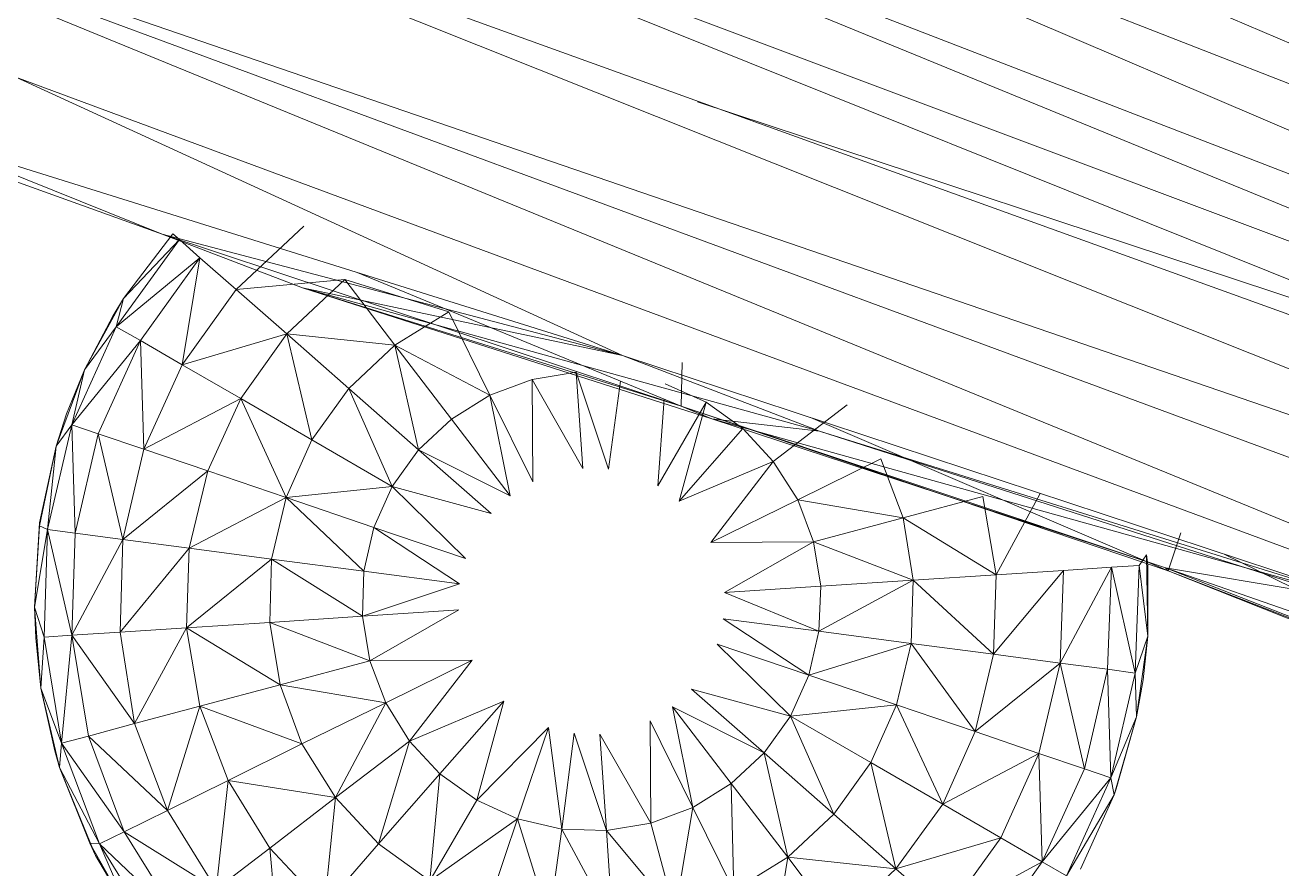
# Model space of a CAD drawing. Header units: millimetres. Extents: x -8591 to 7092, y -1621 to 14390.
# Drawn here: x -4434.81 to -4415.74, y 2803.08 to 2815.87 of the extents above; entities that cross this region are included whole.
import ezdxf

# ---------------------------------------------------------------- set-up
doc = ezdxf.new("R2010")
doc.units = ezdxf.units.MM
doc.layers.add('G-IMPT', color=8, linetype='Continuous', lineweight=9)
doc.layers.add('I-FURN', color=30, linetype='Continuous', lineweight=9)

# ---------------------------------------------------------------- blocks, each defined once
blk = doc.blocks.new('Artificial banana plant 1500mm - Family 4__C1-728657-Begane grond')
at = {"layer": 'G-IMPT'}
for p, q in [((14.912, 151.143), (-20.138, 166.085)), ((14.912, 151.143), (-20.138, 166.085)), ((-22.288, 165.704), (13.102, 150.568)), ((-22.288, 165.704), (13.102, 150.568)), ((-22.288, 165.704), (14.912, 151.143)), ((-22.288, 165.704), (14.912, 151.143)), ((-25.168, 165.354), (11.562, 150.31)), ((-25.168, 165.354), (11.562, 150.31)), ((-25.168, 165.354), (13.102, 150.568)), ((-25.168, 165.354), (13.102, 150.568)), ((-24.958, 164.003), (10.382, 149.819)), ((-24.958, 164.003), (10.382, 149.819)), ((-24.958, 164.003), (11.562, 150.31)), ((-24.958, 164.003), (11.562, 150.31)), ((-24.588, 162.443), (9.712, 148.764)), ((-24.588, 162.443), (9.712, 148.764)), ((-24.588, 162.443), (10.382, 149.819)), ((-24.588, 162.443), (10.382, 149.819)), ((7.112, 147.352), (-27.618, 161.586)), ((7.112, 147.352), (-27.618, 161.586)), ((-27.618, 161.586), (8.982, 148.055)), ((-27.618, 161.586), (8.982, 148.055)), ((-27.618, 161.586), (9.712, 148.764)), ((-27.618, 161.586), (9.712, 148.764)), ((-19.968, 155.827), (-27.478, 158.517)), ((-19.968, 155.827), (-27.478, 158.517)), ((-27.478, 158.517), (-12.988, 153.986)), ((-27.478, 158.517), (-12.988, 153.986)), ((-12.988, 153.986), (-22.188, 158.206)), ((-12.988, 153.986), (-22.188, 158.206)), ((-22.188, 158.206), (7.112, 147.352)), ((-22.188, 158.206), (7.112, 147.352)), ((8.382, 151.154), (-11.848, 157.831)), ((-23.853, 157.383), (-19.968, 155.827)), ((-23.853, 157.383), (-19.968, 155.827)), ((-19.808, 155.832), (-20.558, 154.848)), ((-20.558, 154.848), (-19.808, 155.832)), ((-19.968, 155.827), (-17.838, 155.012)), ((-19.968, 155.827), (-17.838, 155.012)), ((-12.098, 153.216), (-19.968, 155.827)), ((-12.098, 153.216), (-19.968, 155.827)), ((-19.968, 155.827), (-12.988, 153.986)), ((-19.968, 155.827), (-12.988, 153.986)), ((-19.808, 155.832), (-19.708, 155.746)), ((-18.848, 154.987), (-17.818, 155.948)), ((-20.668, 154.42), (-19.708, 155.746)), ((-20.558, 154.848), (-19.708, 155.746)), ((-19.398, 155.468), (-19.708, 155.746)), ((-19.398, 155.468), (-20.668, 154.42)), ((-19.398, 155.468), (-20.298, 154.21)), ((-19.398, 155.468), (-19.668, 153.844)), ((-19.398, 155.468), (-18.848, 154.987)), ((-17.01, 155.244), (-12.098, 153.216)), ((-17.01, 155.244), (-12.098, 153.216)), ((-18.848, 154.987), (-17.198, 155.138)), ((-18.078, 154.314), (-17.198, 155.138)), ((-11.628, 153.023), (-17.838, 155.012)), ((-11.628, 153.023), (-17.838, 155.012)), ((-12.098, 153.216), (-17.838, 155.012)), ((-12.098, 153.216), (-17.838, 155.012)), ((-17.838, 155.012), (-12.988, 153.986)), ((-17.838, 155.012), (-12.988, 153.986)), ((-17.838, 155.012), (-9.998, 152.835)), ((-17.838, 155.012), (-9.998, 152.835)), ((-15.618, 154.646), (-17.198, 155.138)), ((-17.198, 155.138), (-16.438, 154.139)), ((-20.558, 154.848), (-21.148, 153.766)), ((-20.718, 154.583), (-20.558, 154.848)), ((-20.558, 154.848), (-20.668, 154.42)), ((-18.848, 154.987), (-19.668, 153.844)), ((-18.848, 154.987), (-18.078, 154.314)), ((-15.618, 154.646), (-16.438, 154.139)), ((-15.618, 154.646), (-14.998, 153.383)), ((-20.718, 154.583), (-21.148, 153.766)), ((-20.668, 154.42), (-21.338, 152.934)), ((-21.148, 153.766), (-20.668, 154.42)), ((-20.668, 154.42), (-20.298, 154.21)), ((-19.668, 153.844), (-18.078, 154.314)), ((-18.078, 154.314), (-18.778, 153.333)), ((-18.078, 154.314), (-17.138, 153.484)), ((-18.078, 154.314), (-17.698, 152.705)), ((-18.078, 154.314), (-16.438, 154.139)), ((-20.298, 154.21), (-21.338, 152.934)), ((-20.298, 154.21), (-20.938, 152.799)), ((-20.298, 154.21), (-19.668, 153.844)), ((-20.298, 154.21), (-20.248, 152.564)), ((-17.138, 153.484), (-16.438, 154.139)), ((-16.078, 152.554), (-16.438, 154.139)), ((-14.998, 153.383), (-16.438, 154.139)), ((-16.438, 154.139), (-15.578, 153.021)), ((-12.988, 153.986), (-9.998, 152.835)), ((-12.988, 153.986), (-9.998, 152.835)), ((-12.988, 153.986), (7.112, 147.352)), ((-12.988, 153.986), (7.112, 147.352)), ((-12.078, 153.877), (-12.098, 153.216)), ((-12.078, 153.877), (-12.098, 153.216)), ((-21.148, 153.766), (-21.578, 152.608)), ((-21.418, 153.102), (-21.148, 153.766)), ((-21.148, 153.766), (-21.338, 152.934)), ((-19.668, 153.844), (-20.248, 152.564)), ((-19.668, 153.844), (-18.778, 153.333)), ((-13.688, 153.733), (-14.358, 153.623)), ((-13.198, 152.26), (-13.688, 153.733)), ((-13.688, 153.733), (-13.588, 152.272)), ((-17.138, 153.484), (-17.698, 152.705)), ((-17.138, 153.484), (-16.078, 152.554)), ((-17.138, 153.484), (-16.478, 152)), ((-14.358, 153.623), (-14.998, 153.383)), ((-13.588, 152.272), (-14.358, 153.623)), ((-14.358, 153.623), (-14.348, 152.068)), ((-13.014, 153.595), (-13.198, 152.26)), ((-11.718, 153.275), (-12.338, 153.555)), ((-18.778, 153.333), (-20.248, 152.564)), ((-18.778, 153.333), (-19.278, 152.236)), ((-18.778, 153.333), (-17.698, 152.705)), ((-18.778, 153.333), (-18.088, 151.832)), ((-14.998, 153.383), (-15.578, 153.021)), ((-14.998, 153.383), (-14.348, 152.068)), ((-14.998, 153.383), (-14.688, 151.859)), ((-12.448, 152.007), (-12.355, 153.322)), ((-21.418, 153.102), (-21.578, 152.608)), ((-11.718, 153.275), (-12.448, 152.007)), ((-12.128, 151.776), (-11.718, 153.275)), ((-4.708, 150.719), (-12.098, 153.216)), ((-4.708, 150.719), (-12.098, 153.216)), ((-12.098, 153.216), (-4.748, 150.766)), ((-12.098, 153.216), (-4.748, 150.766)), ((-12.098, 153.216), (-11.628, 153.023)), ((-12.098, 153.216), (-11.628, 153.023)), ((-11.158, 152.876), (-11.718, 153.275)), ((-9.578, 153.235), (-10.698, 152.377)), ((-21.338, 152.934), (-21.708, 151.345)), ((-21.578, 152.608), (-21.338, 152.934)), ((-21.338, 152.934), (-20.938, 152.799)), ((-21.338, 152.934), (-21.288, 151.291)), ((-16.078, 152.554), (-15.578, 153.021)), ((-15.578, 153.021), (-14.688, 151.859)), ((-4.748, 150.766), (-11.628, 153.023)), ((-4.748, 150.766), (-11.628, 153.023)), ((-11.628, 153.023), (-2.139, 150.374)), ((-11.628, 153.023), (-2.139, 150.374)), ((-11.628, 153.023), (-9.998, 152.835)), ((-11.628, 153.023), (-9.998, 152.835)), ((-10.134, 153.045), (-4.708, 150.719)), ((-10.134, 153.045), (-4.708, 150.719)), ((-20.938, 152.799), (-21.288, 151.291)), ((-20.938, 152.799), (-20.248, 152.564)), ((-20.938, 152.799), (-20.568, 151.195)), ((-11.158, 152.876), (-12.128, 151.776)), ((-10.698, 152.377), (-11.158, 152.876)), ((-1.708, 150.254), (-9.998, 152.835)), ((-1.708, 150.254), (-9.998, 152.835)), ((-9.998, 152.835), (7.112, 147.352)), ((-9.998, 152.835), (7.112, 147.352)), ((-21.828, 151.446), (-21.578, 152.608)), ((-21.578, 152.608), (-21.828, 151.401)), ((-21.578, 152.608), (-21.708, 151.345)), ((-20.248, 152.564), (-20.568, 151.195)), ((-20.248, 152.564), (-19.278, 152.236)), ((-17.698, 152.705), (-18.088, 151.832)), ((-17.698, 152.705), (-16.478, 152)), ((-16.078, 152.554), (-16.478, 152)), ((-16.078, 152.554), (-14.978, 151.589)), ((-16.078, 152.554), (-14.688, 151.859)), ((-10.698, 152.377), (-12.128, 151.776)), ((-11.648, 151.15), (-10.698, 152.377)), ((-10.328, 151.798), (-10.698, 152.377)), ((-9.068, 152.42), (-10.328, 151.798)), ((-8.728, 151.524), (-9.068, 152.42)), ((-19.278, 152.236), (-20.568, 151.195)), ((-19.278, 152.236), (-19.558, 151.062)), ((-19.278, 152.236), (-18.088, 151.832)), ((-16.478, 152), (-18.088, 151.832)), ((-16.478, 152), (-16.758, 151.378)), ((-16.478, 152), (-14.978, 151.589)), ((-16.478, 152), (-15.368, 150.907)), ((-18.088, 151.832), (-19.558, 151.062)), ((-18.088, 151.832), (-18.308, 150.898)), ((-18.088, 151.832), (-16.758, 151.378)), ((-18.088, 151.832), (-16.908, 150.714)), ((-10.328, 151.798), (-11.648, 151.15)), ((-8.728, 151.524), (-10.328, 151.798)), ((-10.088, 151.158), (-10.328, 151.798)), ((-7.518, 151.848), (-8.728, 151.524)), ((-7.318, 150.659), (-7.518, 151.848)), ((-7.318, 150.659), (-6.647, 151.894)), ((-21.828, 151.446), (-21.908, 150.169)), ((-21.908, 150.169), (-21.828, 151.401)), ((-21.828, 151.446), (-21.828, 151.401)), ((-21.828, 151.401), (-21.708, 151.345)), ((-16.758, 151.378), (-16.908, 150.714)), ((-16.758, 151.378), (-15.368, 150.907)), ((-16.758, 151.378), (-15.458, 150.521)), ((-8.728, 151.524), (-10.088, 151.158)), ((-7.318, 150.659), (-8.728, 151.524)), ((-8.578, 150.577), (-8.728, 151.524)), ((-21.908, 150.169), (-21.708, 151.345)), ((-21.708, 151.345), (-21.758, 149.715)), ((-21.288, 151.291), (-21.708, 151.345)), ((-21.708, 151.345), (-21.338, 149.742)), ((-21.288, 151.291), (-21.338, 149.742)), ((-20.568, 151.195), (-21.338, 149.742)), ((-21.288, 151.291), (-20.568, 151.195)), ((-20.568, 151.195), (-20.608, 149.79)), ((-20.568, 151.195), (-19.558, 151.062)), ((-4.518, 151.298), (-4.708, 150.719)), ((-4.518, 151.298), (-4.708, 150.719)), ((-19.558, 151.062), (-20.608, 149.79)), ((-19.558, 151.062), (-19.598, 149.857)), ((-19.558, 151.062), (-18.308, 150.898)), ((-10.088, 151.158), (-11.648, 151.15)), ((-11.438, 150.389), (-10.088, 151.158)), ((-8.578, 150.577), (-10.088, 151.158)), ((-9.978, 150.485), (-10.088, 151.158)), ((-18.308, 150.898), (-19.598, 149.857)), ((-18.308, 150.898), (-18.338, 149.938)), ((-18.308, 150.898), (-16.908, 150.714)), ((-18.308, 150.898), (-16.928, 150.03)), ((-5.038, 150.963), (-5.148, 150.8)), ((-5.018, 150.809), (-5.038, 150.963)), ((-5.018, 149.729), (-5.038, 150.963)), ((-5.018, 150.809), (-5.018, 149.729)), ((-3.858, 150.973), (2.492, 147.852)), ((-3.858, 150.973), (2.492, 147.852)), ((-16.908, 150.714), (-16.928, 150.03)), ((-16.908, 150.714), (-15.458, 150.521)), ((-7.318, 150.659), (-8.578, 150.577)), ((-7.358, 149.455), (-6.298, 150.725)), ((-7.358, 149.455), (-7.318, 150.659)), ((-6.298, 150.725), (-7.318, 150.659)), ((-6.348, 149.32), (-5.568, 150.773)), ((-6.348, 149.32), (-6.298, 150.725)), ((-5.568, 150.773), (-6.298, 150.725)), ((-5.628, 149.226), (-5.568, 150.773)), ((-5.568, 150.773), (-5.148, 150.8)), ((-5.568, 150.773), (-5.208, 149.17)), ((-5.208, 149.17), (-5.148, 150.8)), ((-5.018, 149.729), (-5.148, 150.8)), ((-4.708, 150.719), (-4.748, 150.766)), ((-4.708, 150.719), (-4.748, 150.766)), ((2.502, 147.916), (-4.748, 150.766)), ((2.502, 147.916), (-4.748, 150.766)), ((-4.748, 150.766), (3.172, 148.003)), ((-4.748, 150.766), (3.172, 148.003)), ((-4.748, 150.766), (-2.139, 150.326)), ((-4.748, 150.766), (-2.139, 150.326)), ((2.492, 147.852), (-4.708, 150.719)), ((2.492, 147.852), (-4.708, 150.719)), ((-4.708, 150.719), (2.502, 147.916)), ((-4.708, 150.719), (2.502, 147.916)), ((-15.458, 150.521), (-16.928, 150.03)), ((-9.978, 150.485), (-11.438, 150.389)), ((-10.008, 149.803), (-8.578, 150.577)), ((-10.008, 149.803), (-9.978, 150.485)), ((-8.578, 150.577), (-9.978, 150.485)), ((-8.608, 149.619), (-8.578, 150.577)), ((-7.358, 149.455), (-8.578, 150.577)), ((-10.008, 149.803), (-11.438, 150.389)), ((-21.888, 149.706), (-21.908, 150.169)), ((-21.908, 150.169), (-21.808, 148.939)), ((-21.908, 150.169), (-21.758, 149.715)), ((-16.928, 150.03), (-15.468, 150.126)), ((-15.468, 150.126), (-16.818, 149.357)), ((-20.608, 149.79), (-19.598, 149.857)), ((-19.598, 149.857), (-20.388, 148.403)), ((-19.598, 149.857), (-18.338, 149.938)), ((-19.598, 149.857), (-19.398, 148.667)), ((-19.598, 149.857), (-18.178, 148.993)), ((-18.338, 149.938), (-16.928, 150.03)), ((-18.338, 149.938), (-18.178, 148.993)), ((-18.338, 149.938), (-16.818, 149.357)), ((-16.928, 150.03), (-16.818, 149.357)), ((-10.158, 149.137), (-11.458, 149.994)), ((-10.008, 149.803), (-11.458, 149.994)), ((-21.888, 149.706), (-21.808, 148.939)), ((-21.808, 148.939), (-21.758, 149.715)), ((-21.338, 149.742), (-21.758, 149.715)), ((-21.498, 148.106), (-21.758, 149.715)), ((-21.338, 149.742), (-21.498, 148.106)), ((-21.338, 149.742), (-20.608, 149.79)), ((-21.338, 149.742), (-21.088, 148.214)), ((-21.338, 149.742), (-20.388, 148.403)), ((-20.608, 149.79), (-20.388, 148.403)), ((-10.158, 149.137), (-10.008, 149.803)), ((-8.608, 149.619), (-10.008, 149.803)), ((-5.018, 149.729), (-5.208, 149.17)), ((-5.018, 149.729), (-5.188, 148.506)), ((-5.088, 149.069), (-5.018, 149.729)), ((-10.438, 148.515), (-11.548, 149.608)), ((-10.158, 149.137), (-11.548, 149.608)), ((-10.158, 149.137), (-8.608, 149.619)), ((-8.828, 148.685), (-8.608, 149.619)), ((-7.638, 148.281), (-8.608, 149.619)), ((-7.358, 149.455), (-8.608, 149.619)), ((-18.178, 148.993), (-16.818, 149.357)), ((-16.818, 149.357), (-15.268, 149.365)), ((-16.818, 149.357), (-16.578, 148.719)), ((-16.578, 148.719), (-15.268, 149.365)), ((-15.268, 149.365), (-16.218, 148.138)), ((-7.638, 148.281), (-7.358, 149.455)), ((-7.638, 148.281), (-6.348, 149.32)), ((-6.348, 149.32), (-7.358, 149.455)), ((-6.668, 147.951), (-6.348, 149.32)), ((-5.978, 147.716), (-6.348, 149.32)), ((-5.628, 149.226), (-6.348, 149.32)), ((-10.438, 148.515), (-10.158, 149.137)), ((-8.828, 148.685), (-10.158, 149.137)), ((-5.978, 147.716), (-5.628, 149.226)), ((-5.578, 147.581), (-5.628, 149.226)), ((-5.628, 149.226), (-5.208, 149.17)), ((-5.578, 147.581), (-5.208, 149.17)), ((-5.188, 148.506), (-5.208, 149.17)), ((-21.598, 147.989), (-21.808, 148.939)), ((-21.808, 148.939), (-21.528, 147.738)), ((-21.808, 148.939), (-21.498, 148.106)), ((-19.398, 148.667), (-18.178, 148.993)), ((-18.178, 148.993), (-17.848, 148.095)), ((-18.178, 148.993), (-16.578, 148.719)), ((-10.838, 147.96), (-11.938, 148.926)), ((-11.938, 148.926), (-10.438, 148.515)), ((-5.088, 149.069), (-5.188, 148.506)), ((-17.848, 148.095), (-16.578, 148.719)), ((-16.578, 148.719), (-17.338, 147.28)), ((-16.578, 148.719), (-16.218, 148.138)), ((-16.218, 148.138), (-14.788, 148.741)), ((-15.758, 147.639), (-14.788, 148.741)), ((-14.788, 148.741), (-15.198, 147.242)), ((-20.388, 148.403), (-19.398, 148.667)), ((-19.398, 148.667), (-19.888, 147.087)), ((-19.398, 148.667), (-18.968, 147.539)), ((-19.398, 148.667), (-17.848, 148.095)), ((-11.918, 147.133), (-12.228, 148.656)), ((-11.338, 147.494), (-12.228, 148.656)), ((-12.228, 148.656), (-10.838, 147.96)), ((-10.438, 148.515), (-8.828, 148.685)), ((-9.218, 147.811), (-8.828, 148.685)), ((-8.128, 147.182), (-8.828, 148.685)), ((-7.638, 148.281), (-8.828, 148.685)), ((-21.088, 148.214), (-20.388, 148.403)), ((-20.388, 148.403), (-19.888, 147.087)), ((-15.198, 147.242), (-14.108, 148.346)), ((-14.578, 146.959), (-14.108, 148.346)), ((-14.108, 148.346), (-13.908, 146.804)), ((-12.558, 146.894), (-12.568, 148.447)), ((-11.918, 147.133), (-12.568, 148.447)), ((-10.838, 147.96), (-10.438, 148.515)), ((-9.778, 147.031), (-10.438, 148.515)), ((-9.218, 147.811), (-10.438, 148.515)), ((-5.188, 148.506), (-5.578, 147.581)), ((-5.528, 147.321), (-5.188, 148.506)), ((-5.498, 147.413), (-5.188, 148.506)), ((-21.498, 148.106), (-21.088, 148.214)), ((-21.088, 148.214), (-20.548, 146.764)), ((-21.088, 148.214), (-19.888, 147.087)), ((-17.338, 147.28), (-16.218, 148.138)), ((-16.218, 148.138), (-16.688, 146.58)), ((-16.218, 148.138), (-15.758, 147.639)), ((-13.908, 146.804), (-13.718, 148.256)), ((-13.718, 148.256), (-13.228, 146.782)), ((-13.228, 146.782), (-13.328, 148.243)), ((-13.328, 148.243), (-12.558, 146.894)), ((-8.128, 147.182), (-7.638, 148.281)), ((-6.668, 147.951), (-7.638, 148.281)), ((-21.598, 147.989), (-21.528, 147.738)), ((-21.528, 147.738), (-21.498, 148.106)), ((-21.498, 148.106), (-20.548, 146.764)), ((-21.498, 148.106), (-20.918, 146.578)), ((-18.968, 147.539), (-17.848, 148.095)), ((-17.848, 148.095), (-17.338, 147.28)), ((-11.338, 147.494), (-10.838, 147.96)), ((-10.478, 146.376), (-10.838, 147.96)), ((-9.778, 147.031), (-10.838, 147.96)), ((-8.128, 147.182), (-6.668, 147.951)), ((-7.248, 146.672), (-6.668, 147.951)), ((-6.618, 146.306), (-6.668, 147.951)), ((-5.978, 147.716), (-6.668, 147.951)), ((-9.778, 147.031), (-9.218, 147.811)), ((-8.838, 146.203), (-9.218, 147.811)), ((-8.128, 147.182), (-9.218, 147.811)), ((-21.528, 147.738), (-21.068, 146.589)), ((-20.978, 146.401), (-21.528, 147.738)), ((-21.528, 147.738), (-20.918, 146.578)), ((-16.688, 146.58), (-15.758, 147.639)), ((-15.758, 147.639), (-15.908, 146.021)), ((-15.758, 147.639), (-15.198, 147.242)), ((-6.618, 146.306), (-5.978, 147.716)), ((-6.618, 146.306), (-5.578, 147.581)), ((-6.248, 146.095), (-5.578, 147.581)), ((-5.978, 147.716), (-5.578, 147.581)), ((-5.528, 147.321), (-5.578, 147.581)), ((-19.888, 147.087), (-18.968, 147.539)), ((-18.968, 147.539), (-19.148, 145.893)), ((-18.968, 147.539), (-18.338, 146.515)), ((-18.968, 147.539), (-17.338, 147.28)), ((-11.918, 147.133), (-11.338, 147.494)), ((-11.298, 145.871), (-11.338, 147.494)), ((-10.478, 146.376), (-11.338, 147.494)), ((-5.498, 147.413), (-5.528, 147.321)), ((-18.338, 146.515), (-17.338, 147.28)), ((-17.338, 147.28), (-17.508, 145.635)), ((-17.338, 147.28), (-16.688, 146.58)), ((-15.908, 146.021), (-15.198, 147.242)), ((-15.198, 147.242), (-14.578, 146.959)), ((-8.838, 146.203), (-8.128, 147.182)), ((-7.248, 146.672), (-8.128, 147.182)), ((-5.528, 147.321), (-6.248, 146.095)), ((-5.528, 147.321), (-6.038, 146.198)), ((-20.548, 146.764), (-19.888, 147.087)), ((-19.888, 147.087), (-19.148, 145.893)), ((-12.558, 146.894), (-11.918, 147.133)), ((-12.188, 145.532), (-11.918, 147.133)), ((-11.298, 145.871), (-11.918, 147.133)), ((-10.478, 146.376), (-9.778, 147.031)), ((-8.838, 146.203), (-9.778, 147.031)), ((-15.908, 146.021), (-14.578, 146.959)), ((-15.028, 145.626), (-14.578, 146.959)), ((-14.578, 146.959), (-14.098, 145.408)), ((-14.578, 146.959), (-13.908, 146.804)), ((-14.098, 145.408), (-13.908, 146.804)), ((-13.908, 146.804), (-13.138, 145.377)), ((-13.908, 146.804), (-13.228, 146.782)), ((-13.228, 146.782), (-12.558, 146.894)), ((-12.188, 145.532), (-12.558, 146.894)), ((-20.548, 146.764), (-20.918, 146.578)), ((-20.548, 146.764), (-19.728, 145.449)), ((-20.548, 146.764), (-19.148, 145.893)), ((-13.138, 145.377), (-13.228, 146.782)), ((-13.228, 146.782), (-12.188, 145.532)), ((-8.838, 146.203), (-7.248, 146.672)), ((-8.068, 145.528), (-7.248, 146.672)), ((-6.618, 146.306), (-7.248, 146.672)), ((-20.978, 146.401), (-21.068, 146.589)), ((-20.458, 145.521), (-21.068, 146.589)), ((-21.068, 146.589), (-20.918, 146.578)), ((-20.458, 145.521), (-20.918, 146.578)), ((-20.918, 146.578), (-19.728, 145.449)), ((-20.918, 146.578), (-20.058, 145.193)), ((-19.148, 145.893), (-18.338, 146.515)), ((-18.338, 146.515), (-18.188, 144.868)), ((-18.338, 146.515), (-17.508, 145.635)), ((-17.508, 145.635), (-16.688, 146.58)), ((-16.688, 146.58), (-15.908, 146.021)), ((-20.978, 146.401), (-20.458, 145.521)), ((-11.298, 145.871), (-10.478, 146.376)), ((-10.738, 144.742), (-10.478, 146.376)), ((-9.718, 145.378), (-10.478, 146.376)), ((-10.478, 146.376), (-8.838, 146.203)), ((-8.068, 145.528), (-6.618, 146.306)), ((-7.518, 145.047), (-6.618, 146.306)), ((-6.618, 146.306), (-6.248, 146.095)), ((-9.718, 145.378), (-8.838, 146.203)), ((-8.068, 145.528), (-8.838, 146.203))]:
    blk.add_line(p, q, dxfattribs=at)
blk = doc.blocks.new('Artificial banana plant 1500mm - Family 4__C2-728658-Begane grond')
blk.add_blockref('Artificial banana plant 1500mm - Family 4__C1-728657-Begane grond', (0, 0))
blk = doc.blocks.new('Artificial banana plant 1500mm - Family 4-728656-Begane grond')
blk.add_blockref('Artificial banana plant 1500mm - Family 4__C2-728658-Begane grond', (0, 0))
blk = doc.blocks.new('Artificial banana plant 1500mm - Ny märkning-728662-Begane grond')
blk.add_blockref('Artificial banana plant 1500mm - Family 4-728656-Begane grond', (0, 0))

msp = doc.modelspace()

# ---------------------------------------------------------------- block references
at = {"layer": 'I-FURN'}
msp.add_blockref('Artificial banana plant 1500mm - Ny märkning-728662-Begane grond', (-4412.758, 2656.875), dxfattribs=at)

doc.saveas('drawing.dxf')
